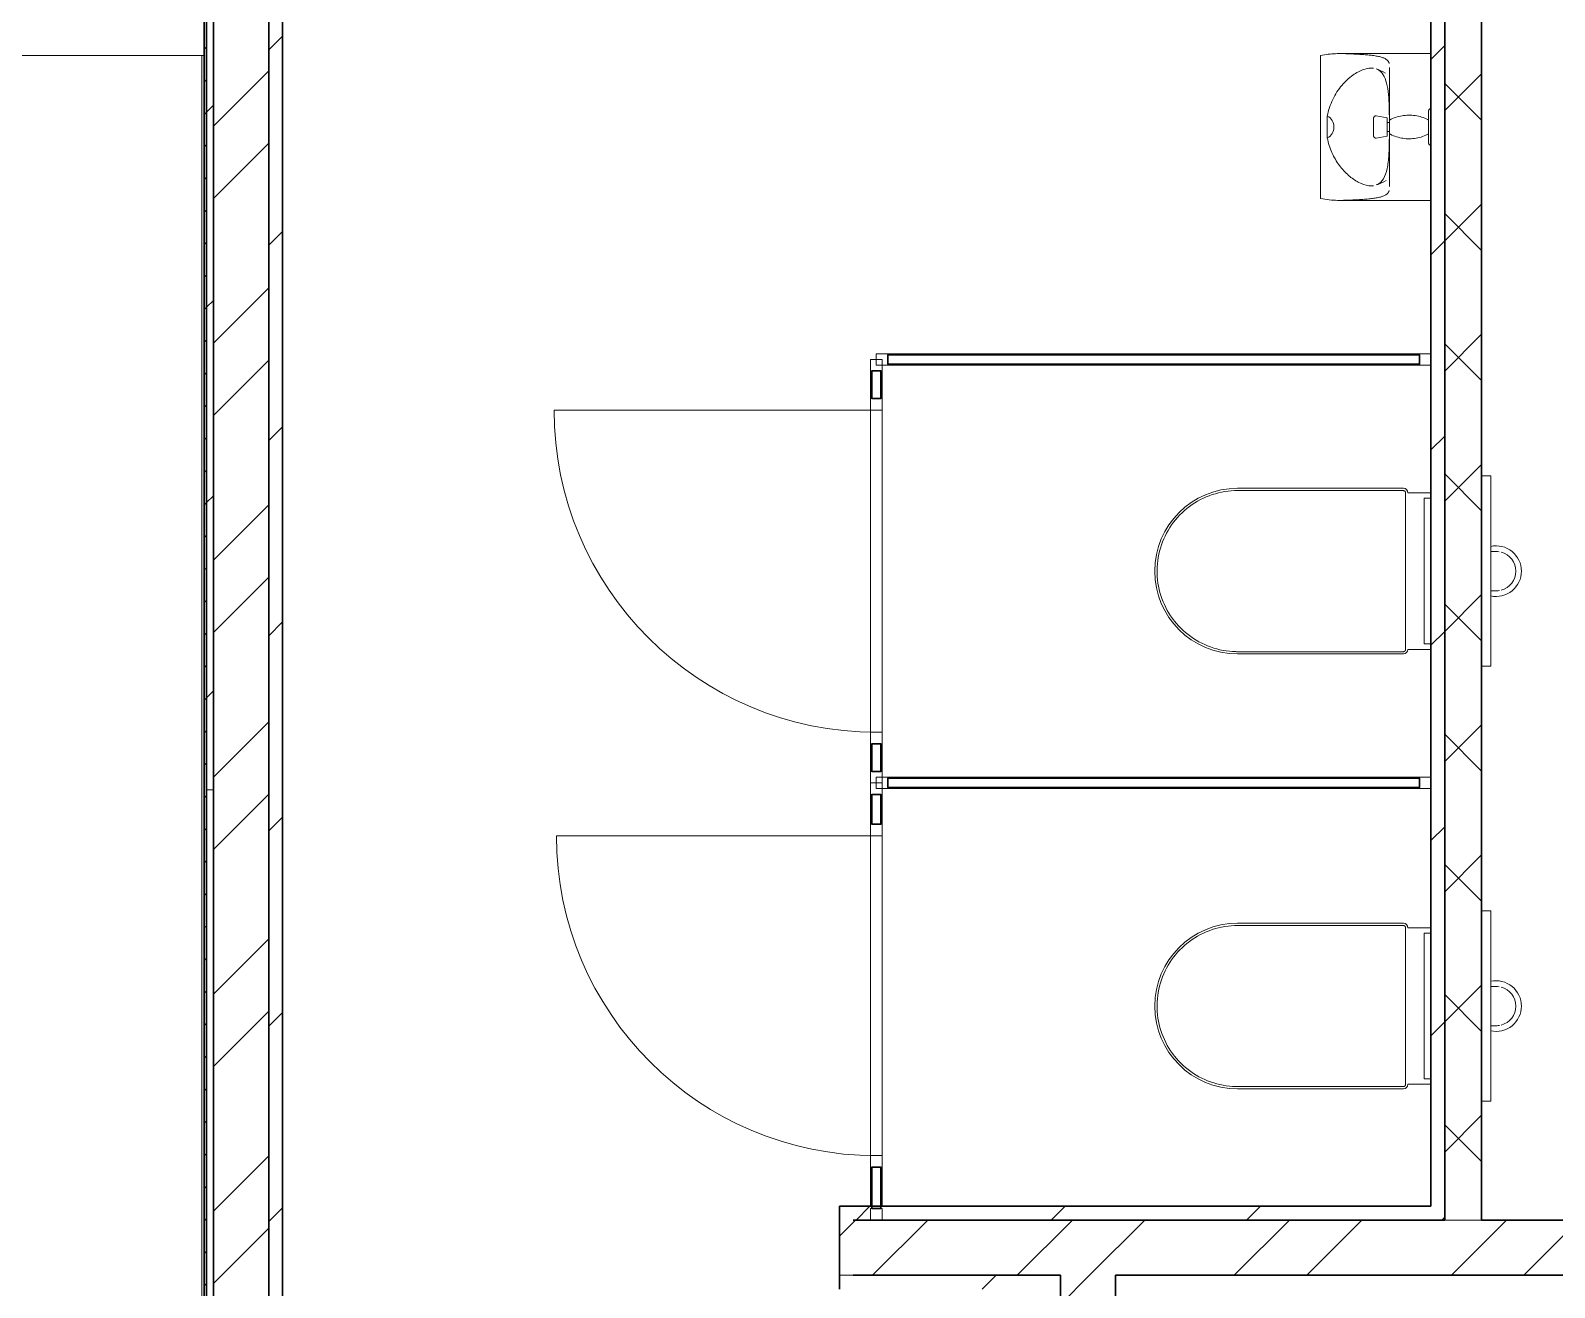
# Model space of a CAD drawing. Header units: millimetres. Extents: x -1073752 to 1436911, y -1379358 to 94781.
# Drawn here: x -909360 to -906049, y -1015632 to -1012901 of the extents above; entities that cross this region are included whole.
import ezdxf

# ---------------------------------------------------------------- set-up
doc = ezdxf.new("R2010")
doc.units = ezdxf.units.MM
for name, color, linetype, lineweight in [('Витраж', 7, 'Continuous', 9), ('Двери', 252, 'Continuous', 9), ('Ограждение', 252, 'Continuous', 9), ('Сантехника', 252, 'Continuous', 9), ('Стены наружные', 7, 'Continuous', 18), ('Стены разрез', 7, 'Continuous', 30), ('Стены штриховка', 7, 'Continuous', 9)]:
    doc.layers.add(name, color=color, linetype=linetype, lineweight=lineweight)

# ---------------------------------------------------------------- blocks, each defined once
blk = doc.blocks.new('2 этаж')
at = {"layer": 'Витраж', "color": 251, "lineweight": 18, "true_color": 0x636466, "extrusion": (0, 0, -1)}
for p, q in [((116226, -5886.8), (116201, -5886.8)), ((116201, -5886.8), (116201, -5911.8)), ((116226, -5911.8), (116226, -5886.8)), ((116213.5, -5899.3), (116188.5, -5899.3)), ((116188.5, -5899.3), (116188.5, -5924.3)), ((116188.5, -5924.3), (116213.5, -5924.3)), ((116201, -5911.8), (116226, -5911.8)), ((116213.5, -5924.3), (116213.5, -5899.3)), ((116213.5, -5984.3), (116188.5, -5984.3)), ((116188.5, -5984.3), (116188.5, -6009.3)), ((116213.5, -6009.3), (116213.5, -5984.3)), ((116188.5, -6009.3), (116213.5, -6009.3)), ((116213.5, -6709.3), (116188.5, -6709.3)), ((116188.5, -6709.3), (116188.5, -6734.3)), ((116213.5, -6734.3), (116213.5, -6709.3)), ((116188.5, -6734.3), (116213.5, -6734.3)), ((116213.5, -6819.3), (116188.5, -6819.3)), ((116188.5, -6819.3), (116188.5, -6844.3)), ((116226, -6806.8), (116201, -6806.8)), ((116201, -6806.8), (116201, -6831.8)), ((116213.5, -6844.3), (116213.5, -6819.3)), ((116226, -6831.8), (116226, -6806.8)), ((116188.5, -6844.3), (116213.5, -6844.3)), ((116201, -6831.8), (116226, -6831.8)), ((116213.5, -6909.3), (116188.5, -6909.3)), ((116188.5, -6909.3), (116188.5, -6934.3)), ((116213.5, -6934.3), (116213.5, -6909.3)), ((116188.5, -6934.3), (116213.5, -6934.3)), ((116213.5, -7629.3), (116188.5, -7629.3)), ((116188.5, -7629.3), (116188.5, -7654.3)), ((116213.5, -7654.3), (116213.5, -7629.3)), ((116188.5, -7654.3), (116213.5, -7654.3))]:
    blk.add_line(p, q, dxfattribs=at)
at = {"layer": 'Витраж', "color": 251, "true_color": 0x636466}
for p, q in [((116226, -5886.8), (117381, -5886.8)), ((116188.5, -5924.3), (116188.5, -5984.3)), ((116213.5, -5924.3), (116213.5, -5984.3)), ((116226, -5911.8), (117381, -5911.8)), ((116188.5, -6009.3), (116188.5, -6709.3)), ((116213.5, -6009.3), (116213.5, -6709.3)), ((116188.5, -6734.3), (116188.5, -6794.3)), ((116213.5, -6734.3), (116213.5, -6794.3)), ((116226, -6806.8), (117381, -6806.8)), ((116188.5, -6844.3), (116188.5, -6909.3)), ((116213.5, -6844.3), (116213.5, -6909.3)), ((116226, -6831.8), (117381, -6831.8)), ((116188.5, -6934.3), (116188.5, -7629.3)), ((116213.5, -6934.3), (116213.5, -7629.3)), ((116188.5, -7654.3), (116188.5, -7739.3)), ((116213.5, -7654.3), (116213.5, -7739.3))]:
    blk.add_line(p, q, dxfattribs=at)
at = {"layer": 'Витраж', "color": 251, "lineweight": 18, "true_color": 0x636466}
for p, q in [((117406, -5886.8), (117381, -5886.8)), ((117381, -5886.8), (117381, -5911.8)), ((117406, -5911.8), (117406, -5886.8)), ((117381, -5911.8), (117406, -5911.8)), ((116213.5, -6794.3), (116188.5, -6794.3)), ((116188.5, -6794.3), (116188.5, -6819.3)), ((116188.5, -6819.3), (116213.5, -6819.3)), ((116213.5, -6819.3), (116213.5, -6794.3)), ((117406, -6806.8), (117381, -6806.8)), ((117381, -6806.8), (117381, -6831.8)), ((117406, -6831.8), (117406, -6806.8)), ((117381, -6831.8), (117406, -6831.8)), ((116213.5, -7744.3), (116188.5, -7744.3)), ((116188.5, -7744.3), (116188.5, -7769.3)), ((116213.5, -7769.3), (116213.5, -7744.3)), ((116188.5, -7769.3), (116213.5, -7769.3))]:
    blk.add_line(p, q, dxfattribs=at)
at = {"layer": 'Двери', "color": 251, "true_color": 0x636466}
for p, q in [((116188.5, -6009.3), (115501, -6009.3)), ((116188.5, -6934.3), (115506, -6934.3))]:
    blk.add_line(p, q, dxfattribs=at)
for centre, radius in [((116201, -6009.3), 700), ((116201, -6934.3), 695)]:
    blk.add_arc(centre, radius, 180, 270, dxfattribs=at)
at = {"layer": 'Ограждение', "color": 251, "true_color": 0x636466}
for p, q in [((114741, -5239.3), (107041, -5239.3)), ((114736, -5239.3), (114736, -9304.3))]:
    blk.add_line(p, q, dxfattribs=at)
at = {"layer": 'Сантехника', "color": 251, "true_color": 0x636466}
for p, q in [((117166, -5549.8), (117166, -5238.7)), ((117406, -5234.8), (117208.9, -5234.8)), ((117315.8, -5284.3), (117315.8, -5385.6)), ((117180.8, -5394.3), (117180.8, -5370.7)), ((117180.8, -5417.8), (117180.8, -5394.3)), ((117311, -5374.3), (117287.3, -5370.1)), ((117311, -5394.3), (117311, -5374.3)), ((117316, -5384.3), (117311, -5384.3)), ((117311, -5414.3), (117311, -5394.3)), ((117315.6, -5370.4), (117315.6, -5385.6)), ((117316, -5379.3), (117316, -5394.3)), ((117316, -5394.3), (117316, -5409.3)), ((117287.3, -5418.4), (117311, -5414.3)), ((117311, -5404.3), (117316, -5404.3)), ((117315.6, -5402.9), (117315.6, -5418.1)), ((117315.8, -5402.9), (117315.8, -5504.3)), ((117208.9, -5553.7), (117406, -5553.7)), ((117346, -6179.3), (116986, -6179.3)), ((117346, -6184.3), (116986, -6184.3)), ((117351, -6529.3), (117351, -6189.3)), ((117406, -6189.3), (117356, -6189.3)), ((117391, -6517.5), (117391, -6201)), ((117391, -6201), (117406, -6201)), ((117406, -6517.5), (117391, -6517.5)), ((116986, -6534.3), (117346, -6534.3)), ((116986, -6539.3), (117346, -6539.3)), ((117356, -6529.3), (117406, -6529.3)), ((117346, -7124.3), (116986, -7124.3)), ((117346, -7129.3), (116986, -7129.3)), ((117351, -7474.3), (117351, -7134.3)), ((117406, -7134.3), (117356, -7134.3)), ((117391, -7462.5), (117391, -7146)), ((117391, -7146), (117406, -7146)), ((116986, -7479.3), (117346, -7479.3)), ((117356, -7474.3), (117406, -7474.3)), ((117406, -7462.5), (117391, -7462.5)), ((116986, -7484.3), (117346, -7484.3))]:
    blk.add_line(p, q, dxfattribs=at)
at = {"layer": 'Сантехника', "color": 251, "lineweight": 9, "true_color": 0x636466}
for p, q in [((117536, -6152.5), (117516, -6152.5)), ((117536, -6177.5), (117536, -6152.5)), ((117536, -6177.5), (117536, -6541)), ((117536, -6566), (117536, -6541)), ((117516, -6566), (117536, -6566)), ((117536, -7097.5), (117516, -7097.5)), ((117536, -7122.5), (117536, -7097.5)), ((117536, -7122.5), (117536, -7486)), ((117516, -7511), (117536, -7511)), ((117536, -7511), (117536, -7486))]:
    blk.add_line(p, q, dxfattribs=at)
at = {"layer": 'Сантехника', "color": 251, "true_color": 0x636466, "flags": 128}
for points in [[(117307.4, -5277.4), (117302.2, -5274.6), (117296.8, -5272.1), (117291.3, -5269.7), (117287.3, -5268.2)], [(117401, -5359.3), (117401, -5359.1), (117401, -5358.9), (117401, -5358.7), (117401.1, -5358.5), (117401.1, -5358.3), (117401.1, -5358.1), (117401.2, -5357.9), (117401.3, -5357.7), (117401.3, -5357.5), (117401.4, -5357.3), (117401.5, -5357.1), (117401.6, -5356.9), (117401.7, -5356.8), (117401.8, -5356.6), (117401.9, -5356.4), (117402, -5356.3), (117402.1, -5356.1), (117402.2, -5356), (117402.4, -5355.8), (117402.5, -5355.7), (117402.7, -5355.5), (117402.8, -5355.4), (117403, -5355.3), (117403.1, -5355.2), (117403.3, -5355), (117403.5, -5354.9), (117403.6, -5354.8), (117403.8, -5354.8), (117404, -5354.7), (117404.2, -5354.6), (117404.4, -5354.5), (117404.6, -5354.5), (117404.8, -5354.4), (117405, -5354.4), (117405.2, -5354.3), (117405.4, -5354.3), (117405.6, -5354.3), (117405.8, -5354.3), (117406, -5354.3), (117406, -5354.3)], [(117401, -5378.1), (117401, -5376.9), (117401, -5375.7), (117401, -5374.5), (117401, -5373.4), (117401, -5372.2), (117401, -5371.2), (117401, -5370.1), (117401, -5369.1), (117401, -5368.2), (117401, -5367.3), (117401, -5366.4), (117401, -5365.6), (117401, -5364.8), (117401, -5364.1), (117401, -5363.4), (117401, -5362.7), (117401, -5362.2), (117401, -5361.6), (117401, -5361.2), (117401, -5360.7), (117401, -5360.3), (117401, -5360), (117401, -5359.8), (117401, -5359.6), (117401, -5359.4), (117401, -5359.3), (117401, -5359.3)], [(117401, -5359.3), (117401, -5359.3), (117401, -5359.4), (117401, -5359.5), (117401, -5359.7), (117401, -5360), (117401, -5360.3), (117401, -5360.6), (117401, -5361), (117401, -5361.5), (117401, -5362), (117401, -5362.6), (117401, -5363.2), (117401, -5363.9), (117401, -5364.6), (117401, -5365.4), (117401, -5366.2), (117401, -5367), (117401, -5367.9), (117401, -5368.9), (117401, -5369.9), (117401, -5370.9), (117401, -5372), (117401, -5373), (117401, -5374.2), (117401, -5375.3), (117401, -5376.5), (117401, -5377.8), (117401, -5379), (117401, -5380.3), (117401, -5381.6), (117401, -5382.9), (117401, -5384.2), (117401, -5385.6), (117401, -5386.9), (117401, -5388.3), (117401, -5389.7), (117401, -5391.1), (117401, -5392.5), (117401, -5393.9), (117401, -5394.3)], [(117281.5, -5375), (117281.5, -5374.8), (117281.5, -5374.6), (117281.5, -5374.4), (117281.5, -5374.2), (117281.6, -5374), (117281.6, -5373.8), (117281.7, -5373.6), (117281.7, -5373.4), (117281.8, -5373.2), (117281.9, -5373.1), (117281.9, -5372.9), (117282, -5372.7), (117282.1, -5372.5), (117282.2, -5372.3), (117282.3, -5372.2), (117282.5, -5372), (117282.6, -5371.9), (117282.7, -5371.7), (117282.8, -5371.6), (117283, -5371.4), (117283.1, -5371.3), (117283.3, -5371.1), (117283.4, -5371), (117283.6, -5370.9), (117283.8, -5370.8), (117283.9, -5370.7), (117284.1, -5370.6), (117284.3, -5370.5), (117284.5, -5370.4), (117284.7, -5370.3), (117284.8, -5370.3), (117285, -5370.2), (117285.2, -5370.2), (117285.4, -5370.1), (117285.6, -5370.1), (117285.8, -5370), (117286, -5370), (117286.2, -5370), (117286.4, -5370), (117286.6, -5370), (117286.8, -5370), (117287, -5370), (117287.2, -5370.1), (117287.3, -5370.1)], [(117281.5, -5394.3), (117281.5, -5393.5), (117281.5, -5392.7), (117281.5, -5391.9), (117281.5, -5391.2), (117281.5, -5390.4), (117281.5, -5389.7), (117281.5, -5388.9), (117281.5, -5388.2), (117281.5, -5387.5), (117281.5, -5386.8), (117281.5, -5386.1), (117281.5, -5385.4), (117281.5, -5384.7), (117281.5, -5384), (117281.5, -5383.4), (117281.5, -5382.8), (117281.5, -5382.1), (117281.5, -5381.6), (117281.5, -5381), (117281.5, -5380.4), (117281.5, -5379.9), (117281.5, -5379.4), (117281.5, -5378.9), (117281.5, -5378.5), (117281.5, -5378.1), (117281.5, -5377.7), (117281.5, -5377.3), (117281.5, -5376.9), (117281.5, -5376.6), (117281.5, -5376.3), (117281.5, -5376), (117281.5, -5375.8), (117281.5, -5375.6), (117281.5, -5375.4), (117281.5, -5375.3), (117281.5, -5375.2), (117281.5, -5375.1), (117281.5, -5375), (117281.5, -5375)], [(117281.5, -5375), (117281.5, -5375), (117281.5, -5375.1), (117281.5, -5375.1), (117281.5, -5375.2), (117281.5, -5375.4), (117281.5, -5375.6), (117281.5, -5375.8), (117281.5, -5376), (117281.5, -5376.2), (117281.5, -5376.5), (117281.5, -5376.8), (117281.5, -5377.2), (117281.5, -5377.5), (117281.5, -5377.9), (117281.5, -5378.4), (117281.5, -5378.8), (117281.5, -5379.3), (117281.5, -5379.8), (117281.5, -5380.3), (117281.5, -5380.8), (117281.5, -5381.4), (117281.5, -5382), (117281.5, -5382.6), (117281.5, -5383.2), (117281.5, -5383.9), (117281.5, -5384.5), (117281.5, -5385.2), (117281.5, -5385.9), (117281.5, -5386.6), (117281.5, -5387.3), (117281.5, -5388), (117281.5, -5388.7), (117281.5, -5389.5), (117281.5, -5390.2), (117281.5, -5391), (117281.5, -5391.7), (117281.5, -5392.5), (117281.5, -5393.3), (117281.5, -5394), (117281.5, -5394.3)], [(117281.5, -5394.3), (117281.5, -5395), (117281.5, -5395.8), (117281.5, -5396.6), (117281.5, -5397.3), (117281.5, -5398.1), (117281.5, -5398.8), (117281.5, -5399.6), (117281.5, -5400.3), (117281.5, -5401), (117281.5, -5401.7), (117281.5, -5402.5), (117281.5, -5403.1), (117281.5, -5403.8), (117281.5, -5404.5), (117281.5, -5405.1), (117281.5, -5405.7), (117281.5, -5406.4), (117281.5, -5406.9), (117281.5, -5407.5), (117281.5, -5408.1), (117281.5, -5408.6), (117281.5, -5409.1), (117281.5, -5409.6), (117281.5, -5410), (117281.5, -5410.5), (117281.5, -5410.9), (117281.5, -5411.2), (117281.5, -5411.6), (117281.5, -5411.9), (117281.5, -5412.2), (117281.5, -5412.5), (117281.5, -5412.7), (117281.5, -5412.9), (117281.5, -5413.1), (117281.5, -5413.2), (117281.5, -5413.3), (117281.5, -5413.4), (117281.5, -5413.5), (117281.5, -5413.5)], [(117281.5, -5413.5), (117281.5, -5413.5), (117281.5, -5413.4), (117281.5, -5413.4), (117281.5, -5413.3), (117281.5, -5413.1), (117281.5, -5413), (117281.5, -5412.8), (117281.5, -5412.5), (117281.5, -5412.3), (117281.5, -5412), (117281.5, -5411.7), (117281.5, -5411.3), (117281.5, -5411), (117281.5, -5410.6), (117281.5, -5410.1), (117281.5, -5409.7), (117281.5, -5409.2), (117281.5, -5408.7), (117281.5, -5408.2), (117281.5, -5407.7), (117281.5, -5407.1), (117281.5, -5406.5), (117281.5, -5405.9), (117281.5, -5405.3), (117281.5, -5404.7), (117281.5, -5404), (117281.5, -5403.3), (117281.5, -5402.6), (117281.5, -5401.9), (117281.5, -5401.2), (117281.5, -5400.5), (117281.5, -5399.8), (117281.5, -5399), (117281.5, -5398.3), (117281.5, -5397.5), (117281.5, -5396.8), (117281.5, -5396), (117281.5, -5395.2), (117281.5, -5394.5), (117281.5, -5394.3)], [(117316, -5379.3), (117319.2, -5377.6), (117322.5, -5376.1), (117325.8, -5374.7), (117329.2, -5373.5), (117332.6, -5372.4), (117336.1, -5371.4), (117339.6, -5370.6), (117343.1, -5369.9), (117346.7, -5369.4), (117350.3, -5369), (117353.8, -5368.7), (117357.4, -5368.6), (117361, -5368.6), (117364.6, -5368.8), (117368.2, -5369.1), (117371.8, -5369.6), (117375.3, -5370.2), (117378.9, -5370.9), (117382.4, -5371.8), (117385.8, -5372.8), (117389.2, -5374), (117392.6, -5375.3), (117395.9, -5376.7), (117399.1, -5378.3), (117401, -5379.3)], [(117401, -5394.3), (117401, -5395.7), (117401, -5397.1), (117401, -5398.4), (117401, -5399.8), (117401, -5401.2), (117401, -5402.6), (117401, -5403.9), (117401, -5405.3), (117401, -5406.6), (117401, -5407.9), (117401, -5409.2), (117401, -5410.4), (117401, -5411.6), (117401, -5412.8), (117401, -5414), (117401, -5415.2), (117401, -5416.3), (117401, -5417.3), (117401, -5418.4), (117401, -5419.4), (117401, -5420.3), (117401, -5421.2), (117401, -5422.1), (117401, -5422.9), (117401, -5423.7), (117401, -5424.4), (117401, -5425.1), (117401, -5425.8), (117401, -5426.3), (117401, -5426.9), (117401, -5427.4), (117401, -5427.8), (117401, -5428.2), (117401, -5428.5), (117401, -5428.7), (117401, -5429), (117401, -5429.1), (117401, -5429.2), (117401, -5429.3)], [(117287.3, -5418.4), (117287.1, -5418.5), (117286.9, -5418.5), (117286.7, -5418.5), (117286.5, -5418.5), (117286.3, -5418.5), (117286.1, -5418.5), (117285.9, -5418.5), (117285.7, -5418.5), (117285.5, -5418.4), (117285.3, -5418.4), (117285.2, -5418.3), (117285, -5418.3), (117284.8, -5418.2), (117284.6, -5418.1), (117284.4, -5418.1), (117284.2, -5418), (117284, -5417.9), (117283.9, -5417.8), (117283.7, -5417.7), (117283.5, -5417.6), (117283.4, -5417.4), (117283.2, -5417.3), (117283.1, -5417.2), (117282.9, -5417), (117282.8, -5416.9), (117282.7, -5416.7), (117282.5, -5416.6), (117282.4, -5416.4), (117282.3, -5416.3), (117282.2, -5416.1), (117282.1, -5415.9), (117282, -5415.7), (117281.9, -5415.6), (117281.8, -5415.4), (117281.8, -5415.2), (117281.7, -5415), (117281.6, -5414.8), (117281.6, -5414.6), (117281.5, -5414.4), (117281.5, -5414.2), (117281.5, -5414), (117281.5, -5413.8), (117281.5, -5413.6), (117281.5, -5413.5)], [(117401, -5409.3), (117397.8, -5410.9), (117394.5, -5412.4), (117391.2, -5413.8), (117387.8, -5415), (117384.4, -5416.1), (117380.9, -5417.1), (117377.4, -5417.9), (117373.9, -5418.6), (117370.3, -5419.1), (117366.8, -5419.5), (117363.2, -5419.8), (117359.6, -5419.9), (117356, -5419.9), (117352.4, -5419.7), (117348.8, -5419.4), (117345.2, -5418.9), (117341.7, -5418.3), (117338.1, -5417.6), (117334.7, -5416.7), (117331.2, -5415.7), (117327.8, -5414.5), (117324.4, -5413.2), (117321.1, -5411.8), (117317.9, -5410.2), (117316, -5409.3)], [(117401, -5429.3), (117401, -5429.2), (117401, -5429.1), (117401, -5429), (117401, -5428.8), (117401, -5428.6), (117401, -5428.3), (117401, -5427.9), (117401, -5427.5), (117401, -5427), (117401, -5426.5), (117401, -5425.9), (117401, -5425.3), (117401, -5424.6), (117401, -5423.9), (117401, -5423.1), (117401, -5422.3), (117401, -5421.5), (117401, -5420.6), (117401, -5419.6), (117401, -5418.6), (117401, -5417.6), (117401, -5416.6), (117401, -5415.5), (117401, -5414.3), (117401, -5413.2), (117401, -5412), (117401, -5410.7), (117401, -5409.5)], [(117406, -5434.3), (117405.8, -5434.2), (117405.6, -5434.2), (117405.4, -5434.2), (117405.2, -5434.2), (117405, -5434.2), (117404.8, -5434.1), (117404.6, -5434.1), (117404.4, -5434), (117404.2, -5433.9), (117404.1, -5433.9), (117403.9, -5433.8), (117403.7, -5433.7), (117403.5, -5433.6), (117403.4, -5433.5), (117403.2, -5433.4), (117403, -5433.3), (117402.9, -5433.1), (117402.7, -5433), (117402.6, -5432.9), (117402.4, -5432.7), (117402.3, -5432.6), (117402.2, -5432.4), (117402, -5432.3), (117401.9, -5432.1), (117401.8, -5432), (117401.7, -5431.8), (117401.6, -5431.6), (117401.5, -5431.4), (117401.4, -5431.2), (117401.3, -5431.1), (117401.3, -5430.9), (117401.2, -5430.7), (117401.2, -5430.5), (117401.1, -5430.3), (117401.1, -5430.1), (117401, -5429.9), (117401, -5429.7), (117401, -5429.5), (117401, -5429.3), (117401, -5429.3)], [(117287.3, -5520.3), (117292.9, -5518.2), (117298.4, -5515.7), (117303.7, -5513.1), (117308.8, -5510.3)], [(116986, -6184.3), (116979, -6184.4), (116972, -6184.8), (116965.1, -6185.5), (116958.1, -6186.5), (116951.2, -6187.7), (116944.4, -6189.3), (116937.6, -6191.1), (116931, -6193.1), (116924.4, -6195.5), (116917.9, -6198.1), (116911.5, -6200.9), (116905.2, -6204), (116899.1, -6207.4), (116893, -6211), (116887.2, -6214.8), (116881.5, -6218.9), (116876, -6223.2), (116870.6, -6227.7), (116865.4, -6232.4), (116860.5, -6237.3), (116855.7, -6242.4), (116851.1, -6247.8), (116846.8, -6253.2), (116842.6, -6258.9), (116838.7, -6264.7), (116835.1, -6270.7), (116831.7, -6276.8), (116828.5, -6283), (116825.6, -6289.4), (116822.9, -6295.8), (116820.5, -6302.4), (116818.4, -6309.1), (116816.5, -6315.8), (116814.9, -6322.6), (116813.6, -6329.5), (116812.5, -6336.4), (116811.7, -6343.4), (116811.2, -6350.4), (116811, -6357.4), (116811.1, -6364.4), (116811.4, -6371.4), (116812, -6378.3), (116813, -6385.3), (116814.1, -6392.2), (116815.6, -6399), (116817.3, -6405.8), (116819.3, -6412.5), (116821.6, -6419.1), (116824.1, -6425.7), (116826.9, -6432.1), (116829.9, -6438.4), (116833.2, -6444.6), (116836.7, -6450.6), (116840.5, -6456.5), (116844.5, -6462.2), (116848.8, -6467.8), (116853.2, -6473.2), (116857.9, -6478.4), (116862.7, -6483.5), (116867.8, -6488.3), (116873.1, -6492.9), (116878.5, -6497.3), (116884.1, -6501.5), (116889.9, -6505.5), (116895.8, -6509.2), (116901.9, -6512.7), (116908.1, -6515.9), (116914.4, -6518.9), (116920.8, -6521.7), (116927.4, -6524.1), (116934, -6526.4), (116940.7, -6528.3), (116947.5, -6530), (116954.4, -6531.4), (116961.3, -6532.5), (116968.3, -6533.4), (116975.2, -6533.9), (116982.2, -6534.2), (116986, -6534.3)], [(117351, -6189.3), (117351, -6189.1), (117351, -6188.9), (117351, -6188.7), (117350.9, -6188.5), (117350.9, -6188.3), (117350.9, -6188.1), (117350.8, -6187.9), (117350.8, -6187.7), (117350.7, -6187.5), (117350.6, -6187.3), (117350.5, -6187.1), (117350.4, -6186.9), (117350.3, -6186.8), (117350.2, -6186.6), (117350.1, -6186.4), (117350, -6186.3), (117349.9, -6186.1), (117349.8, -6186), (117349.6, -6185.8), (117349.5, -6185.7), (117349.3, -6185.5), (117349.2, -6185.4), (117349, -6185.3), (117348.9, -6185.2), (117348.7, -6185), (117348.5, -6184.9), (117348.4, -6184.8), (117348.2, -6184.8), (117348, -6184.7), (117347.8, -6184.6), (117347.6, -6184.5), (117347.4, -6184.5), (117347.2, -6184.4), (117347.1, -6184.4), (117346.9, -6184.3), (117346.7, -6184.3), (117346.5, -6184.3), (117346.3, -6184.3), (117346.1, -6184.3), (117346, -6184.3)], [(117346, -6534.3), (117346.2, -6534.2), (117346.4, -6534.2), (117346.6, -6534.2), (117346.8, -6534.2), (117347, -6534.2), (117347.2, -6534.1), (117347.4, -6534.1), (117347.6, -6534), (117347.8, -6533.9), (117348, -6533.9), (117348.1, -6533.8), (117348.3, -6533.7), (117348.5, -6533.6), (117348.7, -6533.5), (117348.8, -6533.4), (117349, -6533.3), (117349.2, -6533.1), (117349.3, -6533), (117349.5, -6532.9), (117349.6, -6532.7), (117349.7, -6532.6), (117349.9, -6532.4), (117350, -6532.3), (117350.1, -6532.1), (117350.2, -6532), (117350.3, -6531.8), (117350.4, -6531.6), (117350.5, -6531.4), (117350.6, -6531.2), (117350.7, -6531.1), (117350.7, -6530.9), (117350.8, -6530.7), (117350.8, -6530.5), (117350.9, -6530.3), (117350.9, -6530.1), (117351, -6529.9), (117351, -6529.7), (117351, -6529.5), (117351, -6529.3), (117351, -6529.3)], [(116986, -7129.3), (116979, -7129.4), (116972, -7129.8), (116965.1, -7130.5), (116958.1, -7131.5), (116951.2, -7132.7), (116944.4, -7134.3), (116937.6, -7136.1), (116931, -7138.1), (116924.4, -7140.5), (116917.9, -7143.1), (116911.5, -7145.9), (116905.2, -7149), (116899.1, -7152.4), (116893, -7156), (116887.2, -7159.8), (116881.5, -7163.9), (116876, -7168.2), (116870.6, -7172.7), (116865.4, -7177.4), (116860.5, -7182.3), (116855.7, -7187.4), (116851.1, -7192.8), (116846.8, -7198.2), (116842.6, -7203.9), (116838.7, -7209.7), (116835.1, -7215.7), (116831.7, -7221.8), (116828.5, -7228), (116825.6, -7234.4), (116822.9, -7240.8), (116820.5, -7247.4), (116818.4, -7254.1), (116816.5, -7260.8), (116814.9, -7267.6), (116813.6, -7274.5), (116812.5, -7281.4), (116811.7, -7288.4), (116811.2, -7295.4), (116811, -7302.4), (116811.1, -7309.4), (116811.4, -7316.4), (116812, -7323.3), (116813, -7330.3), (116814.1, -7337.2), (116815.6, -7344), (116817.3, -7350.8), (116819.3, -7357.5), (116821.6, -7364.1), (116824.1, -7370.7), (116826.9, -7377.1), (116829.9, -7383.4), (116833.2, -7389.6), (116836.7, -7395.6), (116840.5, -7401.5), (116844.5, -7407.2), (116848.8, -7412.8), (116853.2, -7418.2), (116857.9, -7423.4), (116862.7, -7428.5), (116867.8, -7433.3), (116873.1, -7437.9), (116878.5, -7442.3), (116884.1, -7446.5), (116889.9, -7450.5), (116895.8, -7454.2), (116901.9, -7457.7), (116908.1, -7460.9), (116914.4, -7463.9), (116920.8, -7466.7), (116927.4, -7469.1), (116934, -7471.4), (116940.7, -7473.3), (116947.5, -7475), (116954.4, -7476.4), (116961.3, -7477.5), (116968.3, -7478.4), (116975.2, -7478.9), (116982.2, -7479.2), (116986, -7479.3)], [(117351, -7134.3), (117351, -7134.1), (117351, -7133.9), (117351, -7133.7), (117350.9, -7133.5), (117350.9, -7133.3), (117350.9, -7133.1), (117350.8, -7132.9), (117350.8, -7132.7), (117350.7, -7132.5), (117350.6, -7132.3), (117350.5, -7132.1), (117350.4, -7131.9), (117350.3, -7131.8), (117350.2, -7131.6), (117350.1, -7131.4), (117350, -7131.3), (117349.9, -7131.1), (117349.8, -7131), (117349.6, -7130.8), (117349.5, -7130.7), (117349.3, -7130.5), (117349.2, -7130.4), (117349, -7130.3), (117348.9, -7130.2), (117348.7, -7130), (117348.5, -7129.9), (117348.4, -7129.8), (117348.2, -7129.8), (117348, -7129.7), (117347.8, -7129.6), (117347.6, -7129.5), (117347.4, -7129.5), (117347.2, -7129.4), (117347.1, -7129.4), (117346.9, -7129.3), (117346.7, -7129.3), (117346.5, -7129.3), (117346.3, -7129.3), (117346.1, -7129.3), (117346, -7129.3)], [(117346, -7479.3), (117346.2, -7479.2), (117346.4, -7479.2), (117346.6, -7479.2), (117346.8, -7479.2), (117347, -7479.2), (117347.2, -7479.1), (117347.4, -7479.1), (117347.6, -7479), (117347.8, -7478.9), (117348, -7478.9), (117348.1, -7478.8), (117348.3, -7478.7), (117348.5, -7478.6), (117348.7, -7478.5), (117348.8, -7478.4), (117349, -7478.3), (117349.2, -7478.1), (117349.3, -7478), (117349.5, -7477.9), (117349.6, -7477.7), (117349.7, -7477.6), (117349.9, -7477.4), (117350, -7477.3), (117350.1, -7477.1), (117350.2, -7477), (117350.3, -7476.8), (117350.4, -7476.6), (117350.5, -7476.4), (117350.6, -7476.2), (117350.7, -7476.1), (117350.7, -7475.9), (117350.8, -7475.7), (117350.8, -7475.5), (117350.9, -7475.3), (117350.9, -7475.1), (117351, -7474.9), (117351, -7474.7), (117351, -7474.5), (117351, -7474.3), (117351, -7474.3)]]:
    blk.add_lwpolyline(points, dxfattribs=at)
at = {"layer": 'Сантехника', "color": 251, "lineweight": 9, "true_color": 0x636466, "flags": 128}
for points in [[(117547.5, -6316.6), (117547.4, -6316.6), (117547.3, -6316.6), (117547.1, -6316.6), (117546.9, -6316.6), (117546.6, -6316.6), (117546.2, -6316.6), (117545.7, -6316.6), (117545.2, -6316.6), (117544.6, -6316.6), (117543.9, -6316.6), (117543.2, -6316.6), (117542.4, -6316.6), (117541.5, -6316.6), (117540.6, -6316.6), (117539.6, -6316.6), (117538.5, -6316.6), (117537.4, -6316.6), (117536.3, -6316.6)], [(117537.1, -6402), (117538.3, -6402), (117539.3, -6402), (117540.3, -6402), (117541.3, -6402), (117542.1, -6402), (117543, -6402), (117543.7, -6402), (117544.4, -6402), (117545, -6402), (117545.6, -6402), (117546, -6402), (117546.5, -6402), (117546.8, -6402), (117547.1, -6402), (117547.3, -6402), (117547.4, -6402), (117547.5, -6402), (117547.5, -6402)], [(117547.5, -7261.6), (117547.4, -7261.6), (117547.3, -7261.6), (117547.1, -7261.6), (117546.9, -7261.6), (117546.6, -7261.6), (117546.2, -7261.6), (117545.7, -7261.6), (117545.2, -7261.6), (117544.6, -7261.6), (117543.9, -7261.6), (117543.2, -7261.6), (117542.4, -7261.6), (117541.5, -7261.6), (117540.6, -7261.6), (117539.6, -7261.6), (117538.5, -7261.6), (117537.4, -7261.6), (117536.3, -7261.6)], [(117537.1, -7347), (117538.3, -7347), (117539.3, -7347), (117540.3, -7347), (117541.3, -7347), (117542.1, -7347), (117543, -7347), (117543.7, -7347), (117544.4, -7347), (117545, -7347), (117545.6, -7347), (117546, -7347), (117546.5, -7347), (117546.8, -7347), (117547.1, -7347), (117547.3, -7347), (117547.4, -7347), (117547.5, -7347), (117547.5, -7347)]]:
    blk.add_lwpolyline(points, dxfattribs=at)
at = {"layer": 'Сантехника', "color": 251, "true_color": 0x636466}
for centre, radius, start, end in [((116986, -6359.3), 180, 90, 270), ((116986, -6359.3), 175, 90, 90.9078), ((116986, -6359.3), 175, 90, 90.9078), ((117346, -6189.3), 10, 0, 90), ((117346, -6189.3), 5, 60, 90), ((117346, -6189.3), 5, 60, 90), ((117346, -6189.3), 5, 60, 75), ((117346, -6189.3), 5, 0, 30), ((117346, -6189.3), 5, 0, 30), ((117346, -6189.3), 5, 0, 30), ((116986, -6359.3), 175, 269.0922, 270), ((116986, -6359.3), 175, 269.0922, 270), ((117346, -6529.3), 10, 270, 0), ((117346, -6529.3), 5, 270, 300), ((117346, -6529.3), 5, 270, 300), ((117346, -6529.3), 5, 285, 300), ((117346, -6529.3), 5, 330, 0), ((117346, -6529.3), 5, 330, 0), ((117346, -6529.3), 5, 330, 0), ((116986, -7304.3), 180, 90, 270), ((116986, -7304.3), 175, 90, 90.9078), ((116986, -7304.3), 175, 90, 90.9078), ((117346, -7134.3), 10, 0, 90), ((117346, -7134.3), 5, 60, 90), ((117346, -7134.3), 5, 60, 90), ((117346, -7134.3), 5, 60, 75), ((117346, -7134.3), 5, 0, 30), ((117346, -7134.3), 5, 0, 30), ((117346, -7134.3), 5, 0, 30), ((116986, -7304.3), 175, 269.0922, 270), ((116986, -7304.3), 175, 269.0922, 270), ((117346, -7474.3), 10, 270, 0), ((117346, -7474.3), 5, 270, 300), ((117346, -7474.3), 5, 270, 300), ((117346, -7474.3), 5, 285, 300), ((117346, -7474.3), 5, 330, 0), ((117346, -7474.3), 5, 330, 0), ((117346, -7474.3), 5, 330, 356.7765)]:
    blk.add_arc(centre, radius, start, end, dxfattribs=at)
at = {"layer": 'Сантехника', "color": 251, "lineweight": 9, "true_color": 0x636466}
for centre, radius, start, end in [((117547.5, -6359.3), 55, 0, 102.0258), ((117547.5, -6359.3), 42.7, 92.2417, 94.1976), ((117547.5, -6359.3), 42.7, 87.9172, 90), ((117547.5, -6359.3), 42.7, 80.8699, 90), ((117547.5, -6359.3), 42.7, 0, 75), ((117547.5, -6359.3), 55, 257.9742, 0), ((117547.5, -6359.3), 42.7, 285, 0), ((117547.5, -6359.3), 42.7, 267.2428, 279.4986), ((117547.5, -6359.3), 42.7, 270, 272.5338), ((117547.5, -7304.3), 55, 0, 102.0258), ((117547.5, -7304.3), 42.7, 92.2417, 94.1976), ((117547.5, -7304.3), 42.7, 87.9172, 90), ((117547.5, -7304.3), 42.7, 80.8699, 90), ((117547.5, -7304.3), 42.7, 0, 75), ((117547.5, -7304.3), 55, 257.9742, 0), ((117547.5, -7304.3), 42.7, 285, 0), ((117547.5, -7304.3), 42.7, 267.2428, 279.4986), ((117547.5, -7304.3), 42.7, 270, 272.5338)]:
    blk.add_arc(centre, radius, start, end, dxfattribs=at)
at = {"layer": 'Сантехника', "color": 251, "true_color": 0x636466}
for major_axis, start_param, end_param in [((0, 25), 4.712389, 5.943447), ((0, -25), 0.339739, 1.570796)]:
    blk.add_ellipse((117173.7, -5394.3), major_axis=major_axis, ratio=0.859293, start_param=start_param, end_param=end_param, dxfattribs=at)
for points, knots in [([(117166, -5238.7), (117171.7, -5237.7), (117182.8, -5236), (117196.2, -5235.1), (117206.4, -5234.7), (117213.9, -5234.8), (117221.3, -5235), (117228.4, -5235.2), (117235.4, -5235.6), (117244.3, -5236), (117254.8, -5236.6), (117266.3, -5237.5), (117277.3, -5238.6), (117287.3, -5240), (117296.3, -5241.9), (117303.6, -5244.2), (117308.4, -5246.8), (117310.9, -5249), (117312.2, -5250.3), (117313, -5251.4), (117313.8, -5252.5), (117314.4, -5253.7), (117314.8, -5254.7), (117315.1, -5255.6), (117315.2, -5256.1), (117315.3, -5256.4), (117315.3, -5256.5)], [-1, -1, -1, -1, -0.9416667, -0.8833333, -0.8541667, -0.825, -0.7958333, -0.7666667, -0.7375, -0.7083333, -0.65, -0.5916667, -0.5333333, -0.4666667, -0.4, -0.3333333, -0.2666667, -0.2333333, -0.2166667, -0.2, -0.1833333, -0.1666667, -0.15, -0.1416667, -0.1375, -0.1333333, -0.1333333, -0.1333333, -0.1333333]), ([(117180.8, -5370.7), (117182, -5364.2), (117185.2, -5351.7), (117192.5, -5334), (117201.6, -5317.9), (117215.9, -5298.9), (117236.1, -5280.3), (117260.5, -5267.5), (117274.7, -5265.8), (117281, -5266.6)], [0, 0, 0, 0, 0.0526316, 0.1052632, 0.1578947, 0.2105263, 0.3157895, 0.4210526, 0.5263158, 0.5263158, 0.5263158, 0.5263158]), ([(117289.7, -5269.2), (117292.4, -5270.4), (117299.1, -5275.1), (117307.2, -5287.8), (117312.6, -5309.7), (117314.6, -5332.9), (117315.4, -5353.8), (117315.5, -5364.7), (117315.6, -5370.4)], [0.5789474, 0.5789474, 0.5789474, 0.5789474, 0.6315789, 0.7236842, 0.8157895, 0.9078947, 0.9539474, 1, 1, 1, 1]), ([(117316, -5265), (117316, -5265.1), (117316, -5265.4), (117316, -5266), (117316, -5267.1), (117316, -5268.7), (117315.9, -5270.9), (117315.9, -5274), (117315.9, -5278.3), (117315.8, -5282.2), (117315.8, -5284.3)], [-0.06666667, -0.06666667, -0.06666667, -0.06666667, -0.06458333, -0.0625, -0.05833333, -0.05, -0.04166667, -0.03333333, -0.01666667, 0, 0, 0, 0]), ([(117280.9, -5521.9), (117277.8, -5522.3), (117267.8, -5522.3), (117249.4, -5516.1), (117226.8, -5500.5), (117206.4, -5478.6), (117192.5, -5455.4), (117184.6, -5434.4), (117181.9, -5423.5), (117180.8, -5417.8)], [0.4736842, 0.4736842, 0.4736842, 0.4736842, 0.5263158, 0.6315789, 0.7236842, 0.8157895, 0.9078947, 0.9539474, 1, 1, 1, 1]), ([(117315.6, -5418.1), (117315.5, -5424.6), (117315.3, -5437), (117314.6, -5454.7), (117313.2, -5470.8), (117310.3, -5489.8), (117303.9, -5508.3), (117295.1, -5516.8), (117289.7, -5519.3)], [0, 0, 0, 0, 0.0526316, 0.1052632, 0.1578947, 0.2105263, 0.3157895, 0.4210526, 0.4210526, 0.4210526, 0.4210526]), ([(117315.8, -5504.3), (117315.8, -5507.3), (117315.9, -5511.6), (117315.9, -5516.5), (117316, -5519.8), (117316, -5522), (117316, -5523.2), (117316, -5523.5), (117316, -5523.6)], [-1, -1, -1, -1, -0.975, -0.9625, -0.95, -0.9375, -0.934375, -0.9328125, -0.9328125, -0.9328125, -0.9328125]), ([(117315.3, -5532), (117315.3, -5532), (117315.3, -5532.2), (117315.1, -5532.7), (117314.9, -5533.6), (117314.5, -5534.5), (117314.1, -5535.4), (117313.6, -5536.3), (117312.9, -5537.2), (117312.2, -5538.2), (117310.9, -5539.5), (117308.4, -5541.7), (117303.6, -5544.3), (117296.3, -5546.6), (117287.3, -5548.5), (117276.8, -5549.9), (117264.7, -5551.2), (117251.3, -5552.1), (117236.5, -5552.9), (117223, -5553.5), (117211.8, -5553.7), (117200.3, -5553.7), (117185.2, -5552.8), (117172.5, -5551), (117166, -5549.8)], [-0.8666667, -0.8666667, -0.8666667, -0.8666667, -0.865625, -0.8625, -0.85, -0.8375, -0.825, -0.8125, -0.8, -0.7833333, -0.7666667, -0.7333333, -0.6666667, -0.6, -0.5333333, -0.4666667, -0.4, -0.3333333, -0.2666667, -0.2, -0.1666667, -0.1333333, -0.0666667, 0, 0, 0, 0])]:
    blk.add_open_spline(points, degree=3, knots=knots, dxfattribs=at)
at = {"layer": 'Стены наружные', "color": 251, "lineweight": 30, "true_color": 0x636466}
for p, q in [((114881, -3839.3), (114881, -10114.3)), ((117436, -3839.3), (117436, -7769.3)), ((117516, -7769.3), (117516, -3839.3)), ((114911, -10084.3), (114911, -3869.3)), ((117406, -3869.3), (117406, -7739.3)), ((114741, -4024.3), (114741, -9574.3)), ((114746, -9574.3), (114746, -4019.3)), ((114761, -4014.3), (114761, -10234.3)), ((117406, -7739.3), (116121, -7739.3)), ((116121, -7739.3), (116121, -7919.3)), ((117436, -7769.3), (116151, -7769.3)), ((117916, -7769.3), (117516, -7769.3)), ((116151, -7889.3), (116601, -7889.3)), ((116601, -7889.3), (116601, -9719.3)), ((116721, -8139.3), (116721, -7889.3)), ((116721, -7889.3), (118171, -7889.3))]:
    blk.add_line(p, q, dxfattribs=at)
at = {"layer": 'Стены наружные', "color": 251, "linetype": 'Continuous', "lineweight": 9, "true_color": 0x636466}
for p, q in [((114881, -5226.8), (114910.9, -5197)), ((114741, -5225.4), (114746, -5220.4)), ((117406, -5247.4), (117436, -5217.4)), ((114741, -5296.1), (114746, -5291.1)), ((114761, -5392.4), (114881, -5272.4)), ((117436, -5358.8), (117516, -5278.8)), ((117516, -5379.5), (117436, -5299.5)), ((114741, -5366.8), (114746, -5361.8)), ((114746, -5361.8), (114761, -5346.8)), ((114761, -5549.6), (114881, -5429.6)), ((114741, -5437.6), (114746, -5432.6)), ((114741, -5508.3), (114746, -5503.3)), ((117436, -5641.7), (117516, -5561.7)), ((114741, -5579), (114746, -5574)), ((117516, -5662.3), (117436, -5582.3)), ((114881, -5651.1), (114910.9, -5621.2)), ((114741, -5649.7), (114746, -5644.7)), ((117406, -5671.7), (117436, -5641.7)), ((114741, -5720.4), (114746, -5715.4)), ((114761, -5863.9), (114881, -5743.9)), ((114741, -5791.1), (114746, -5786.1)), ((114746, -5786.1), (114761, -5771.1)), ((114741, -5861.8), (114746, -5856.8)), ((117436, -5924.5), (117516, -5844.5)), ((117516, -5945.2), (117436, -5865.2)), ((114761, -6021.1), (114881, -5901.1)), ((114741, -5932.5), (114746, -5927.5)), ((114741, -6003.2), (114746, -5998.2)), ((114881, -6075.4), (114910.9, -6045.5)), ((114741, -6073.9), (114746, -6068.9)), ((117406, -6096), (117436, -6066)), ((114741, -6144.7), (114746, -6139.7)), ((117436, -6207.4), (117516, -6127.4)), ((117516, -6228), (117436, -6148)), ((114741, -6215.4), (114746, -6210.4)), ((114746, -6210.4), (114761, -6195.4)), ((114761, -6335.4), (114881, -6215.4)), ((114741, -6286.1), (114746, -6281.1)), ((114741, -6356.8), (114746, -6351.8)), ((114761, -6492.5), (114881, -6372.5)), ((114741, -6427.5), (114746, -6422.5)), ((117436, -6490.2), (117516, -6410.2)), ((117516, -6510.9), (117436, -6430.9)), ((114881, -6499.6), (114910.9, -6469.7)), ((114741, -6498.2), (114746, -6493.2)), ((117406, -6520.2), (117436, -6490.2)), ((114741, -6568.9), (114746, -6563.9)), ((114746, -6634.6), (114761, -6619.6)), ((114741, -6639.6), (114746, -6634.6)), ((114761, -6806.8), (114881, -6686.8)), ((114741, -6710.3), (114746, -6705.3)), ((117436, -6773.1), (117516, -6693.1)), ((117516, -6793.7), (117436, -6713.7)), ((114741, -6781.1), (114746, -6776.1)), ((114741, -6851.8), (114746, -6846.8)), ((114761, -6964), (114881, -6844)), ((114741, -6922.5), (114746, -6917.5)), ((114881, -6923.9), (114910.9, -6894)), ((117406, -6944.5), (117436, -6914.5)), ((117436, -7055.9), (117516, -6975.9)), ((114741, -6993.2), (114746, -6988.2)), ((117516, -7076.5), (117436, -6996.5)), ((114741, -7063.9), (114746, -7058.9)), ((114741, -7134.6), (114746, -7129.6)), ((114761, -7278.3), (114881, -7158.3)), ((114741, -7205.3), (114746, -7200.3)), ((114741, -7276), (114746, -7271)), ((117436, -7338.7), (117516, -7258.7)), ((117516, -7359.4), (117436, -7279.4)), ((114761, -7435.5), (114881, -7315.5)), ((114741, -7346.7), (114746, -7341.7)), ((114881, -7348.2), (114910.9, -7318.2)), ((117406, -7368.7), (117436, -7338.7)), ((114741, -7417.5), (114746, -7412.5)), ((114741, -7488.2), (114746, -7483.2)), ((117436, -7621.6), (117516, -7541.6)), ((114741, -7558.9), (114746, -7553.9)), ((117516, -7642.2), (117436, -7562.2)), ((114741, -7629.6), (114746, -7624.6)), ((114761, -7749.8), (114881, -7629.8)), ((114741, -7700.3), (114746, -7695.3)), ((114881, -7772.4), (114910.9, -7742.5)), ((116157, -7769.3), (116187, -7739.3)), ((116581.2, -7769.3), (116611.2, -7739.3)), ((117005.5, -7769.3), (117035.5, -7739.3)), ((114741, -7771), (114746, -7766)), ((116121, -7804.2), (116155.9, -7769.3)), ((116193.1, -7889.3), (116313.1, -7769.3)), ((116507.4, -7889.3), (116627.4, -7769.3)), ((116664.5, -7889.3), (116784.5, -7769.3)), ((116978.8, -7889.3), (117098.8, -7769.3)), ((117136, -7889.3), (117256, -7769.3)), ((117429.8, -7769.3), (117436, -7763)), ((117450.3, -7889.3), (117570.3, -7769.3)), ((117607.5, -7889.3), (117727.5, -7769.3)), ((114761, -7906.9), (114881, -7786.9)), ((114741, -7841.7), (114746, -7836.7)), ((114741, -7912.4), (114746, -7907.4)), ((116431.2, -7919.3), (116461.2, -7889.3)), ((116601, -7952.8), (116664.5, -7889.3))]:
    blk.add_line(p, q, dxfattribs=at)
at = {"layer": 'Стены разрез', "color": 251, "true_color": 0x636466}
for p, q in [((117381, -5889.3), (116226, -5889.3)), ((116226, -5889.3), (116226, -5909.3)), ((117381, -5909.3), (117381, -5889.3)), ((116211, -5924.3), (116191, -5924.3)), ((116191, -5924.3), (116191, -5984.3)), ((116211, -5984.3), (116211, -5924.3)), ((116226, -5909.3), (117381, -5909.3)), ((116191, -5984.3), (116211, -5984.3)), ((116211, -6734.3), (116191, -6734.3)), ((116191, -6734.3), (116191, -6794.3)), ((116211, -6794.3), (116211, -6734.3)), ((116191, -6794.3), (116211, -6794.3)), ((117381, -6809.3), (116226, -6809.3)), ((116226, -6809.3), (116226, -6829.3)), ((117381, -6829.3), (117381, -6809.3)), ((116211, -6844.3), (116191, -6844.3)), ((116191, -6844.3), (116191, -6909.3)), ((116211, -6909.3), (116211, -6844.3)), ((116226, -6829.3), (117381, -6829.3)), ((116191, -6909.3), (116211, -6909.3)), ((116211, -7654.3), (116191, -7654.3)), ((116191, -7654.3), (116191, -7744.3)), ((116211, -7744.3), (116211, -7654.3)), ((116191, -7744.3), (116211, -7744.3))]:
    blk.add_line(p, q, dxfattribs=at)
at = {"layer": 'Стены штриховка', "color": 251, "true_color": 0x636466}
for p, q in [((114746, -6834.3), (114761, -6834.3)), ((117436, -7769.3), (117516, -7769.3)), ((116151, -7889.3), (116121, -7889.3))]:
    blk.add_line(p, q, dxfattribs=at)

msp = doc.modelspace()

# ---------------------------------------------------------------- block references
msp.add_blockref('2 этаж', (-1023723.7, -1007716.5))

doc.saveas('drawing.dxf')
